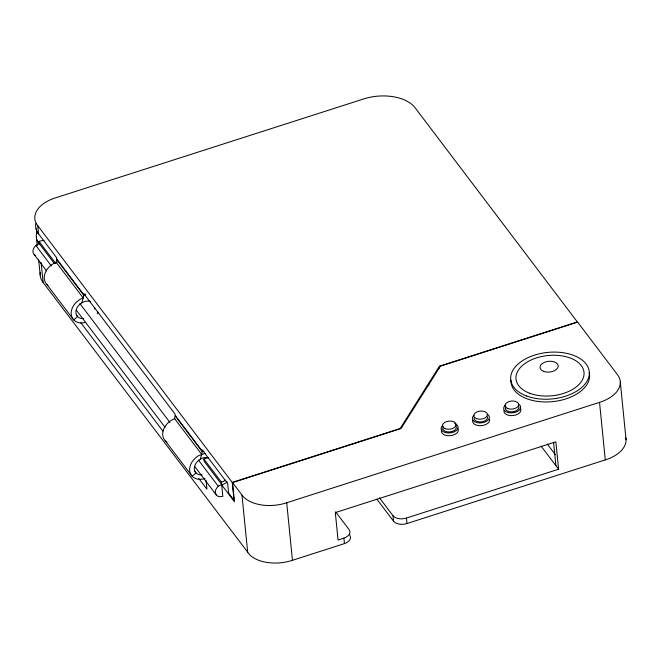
<?xml version="1.0" encoding="UTF-8"?>
<svg xmlns="http://www.w3.org/2000/svg" width="659" height="659" viewBox="0 0 659 659"><rect width="100%" height="100%" fill="white"/><g stroke="black" fill="none" stroke-linecap="round" stroke-linejoin="round"><path stroke-width="0.99" d="M35.808 223.632A33.593 19.885 -5.7 0 0 38.551 233.879L56.723 257.867L56.246 262.364L83.166 297.909L80.456 299.104A15.371 11.648 -37.1 0 0 71.403 315.546A15.371 11.648 -37.1 0 0 85.596 322.44M81.93 302.778L83.833 295.273L83.644 293.403L175.179 414.239L174.701 418.737L201.621 454.273M200.385 459.15L202.288 451.646L202.099 449.776L227.676 483.533L228.632 493.121L234.019 500.23L232.24 482.421L37.736 225.658A33.593 19.885 -5.7 0 1 55.554 197.848L365.251 98.438A39.573 23.427 -5.7 0 1 414.47 106.939L577.342 321.946L439.438 366.215L400.12 428.539L232.24 482.421M35.388 255.42A7.513 5.692 -37.1 0 1 35.866 245.477L39.227 243.566L54.252 263.402M203.903 459.051L221.399 482.149L222.824 496.4L219.299 496.697A7.513 5.692 -37.1 0 1 218.261 486.26L221.622 484.34L204.125 461.242L203.903 459.051L208.714 457.511M57.135 261.977L53.536 263.567A15.371 11.648 -37.1 0 0 47.95 285.396M174.701 418.737L171.991 419.931A15.371 11.648 -37.1 0 0 167.048 442.205M85.571 294.202L83.784 294.771L56.863 259.234M85.604 294.705L83.833 295.273L56.913 259.737M204.051 451.077L202.288 451.646L175.368 416.109M227.207 481.935A13.666 8.089 -5.7 0 1 221.671 484.892L234.464 501.771L232.545 482.594L401.084 428.498L440.401 366.173L577.646 322.119L617.359 374.543A33.593 19.885 -5.7 0 1 599.533 402.352L605.275 459.883L406.99 523.534A10.297 6.096 -5.7 0 1 393.571 521.211L376.89 499.201M232.545 482.594L241.968 495.033A33.593 19.885 -5.7 0 0 286.714 502.759L599.533 402.352M335.604 511.812L349.229 529.795A10.519 6.228 -5.7 0 1 343.883 538.139L338.051 540.009L335.316 512.611L555.858 441.818L558.593 469.216L406.446 518.056A10.297 6.096 -5.7 0 1 393.019 515.733L379.403 497.751M40.364 272.233A33.593 19.885 -5.7 0 0 43.115 282.472L249.687 554.837A33.593 19.885 -5.7 0 0 292.456 560.298L344.426 543.617A10.519 6.228 -5.7 0 0 350.184 535.998M205.27 453.318L198.911 455.476A15.371 11.648 -37.1 0 0 189.949 472.305A15.371 11.648 -37.1 0 0 204.974 478.541M36.286 228.426L36.764 233.22L38.757 233.237M547.349 444.108L555.372 454.694M541.088 446.118L558.593 469.216M175.319 415.607L202.239 451.143M44.211 240.378A13.666 8.089 -5.7 0 0 39.013 241.375L55.834 263.592M35.866 245.477L51.377 265.956M79.92 303.626L169.874 422.378M198.408 460.048L218.261 486.26M34.169 254.522L46.583 270.907M76.362 310.216L165.071 427.329M194.85 466.638L216.564 495.296M76.345 314.944L77.573 316.559L73.709 319.92L46.789 284.383M194.8 471.317L196.02 472.931L192.164 476.292L165.244 440.756M80.53 322.35L162.921 431.126M198.853 478.558L206.91 489.192L206.02 480.254M620.308 382.105L626.05 439.644M553.568 442.321L555.899 465.666M439.438 366.215L439.619 368.043M428.622 383.357L428.803 385.185M406.446 518.056L406.99 523.534M393.019 515.733L393.571 521.211M349.591 533.444L349.772 535.273M343.883 538.139L344.426 543.617M286.714 502.759L292.456 560.298M241.968 495.033L247.71 552.571M37.736 225.658L38.551 233.879M39.013 241.375L39.285 244.118A33.593 19.885 -5.7 0 1 37.332 231.202M41.13 262.587L43.115 282.472M36.336 236.548L37.242 245.634M38.65 259.77L40.166 274.91M625.852 437.881A33.593 19.885 -5.7 0 1 605.275 459.883M589.212 372.508A39.466 23.362 -5.7 0 1 552.53 401.652A39.466 23.362 -5.7 0 1 510.964 380.227M457.667 428.119A8.542 5.058 -5.7 0 1 449.965 435.698A8.542 5.058 -5.7 0 1 441.942 429.264M489.555 419.313A8.542 5.058 -5.7 0 1 481.243 425.656A8.542 5.058 -5.7 0 1 472.676 420.541M520.231 408.036A8.542 5.058 -5.7 0 1 513.641 415.491A8.542 5.058 -5.7 0 1 503.954 410.499M225.782 480.073A13.666 8.089 -5.7 0 1 221.399 482.149M455.83 425.879A6.829 4.045 -5.7 0 1 449.669 431.942A6.829 4.045 -5.7 0 1 443.243 426.793M487.594 416.826A6.829 4.045 -5.7 0 1 480.946 421.9A6.829 4.045 -5.7 0 1 474.093 417.814M518.394 405.796A6.829 4.045 -5.7 0 1 512.232 411.859A6.829 4.045 -5.7 0 1 505.815 406.718M454.669 423.498A8.542 5.058 -5.7 0 1 456.399 430.484A8.542 5.058 -5.7 0 1 444.487 432.288A8.542 5.058 -5.7 0 1 442.749 425.294M487.536 414.272A8.542 5.058 -5.7 0 1 486.696 421.167A8.542 5.058 -5.7 0 1 475.188 421.999A8.542 5.058 -5.7 0 1 474.035 415.252M518.822 404.231A8.542 5.058 -5.7 0 1 517.974 411.125A8.542 5.058 -5.7 0 1 506.474 411.957A8.542 5.058 -5.7 0 1 505.313 405.219M98.092 312.094A15.371 11.648 -37.1 0 1 97.203 313.766M36.764 233.22A33.593 19.885 -5.7 0 1 37.225 231.433M94.707 307.555A10.247 7.768 -37.1 0 1 94.566 309.063M83.652 318.561A10.247 7.768 -37.1 0 1 76.09 313.898A10.247 7.768 -37.1 0 1 79.887 304.227L82.07 302.687A10.247 7.768 -37.1 0 1 90.695 301.608M202.107 474.933A10.247 7.768 -37.1 0 1 194.545 470.271A10.247 7.768 -37.1 0 1 198.334 460.6L200.517 459.051A10.247 7.768 -37.1 0 1 207.725 457.585M526.492 395.968A39.466 23.362 -5.7 0 0 589.08 375.877A39.466 23.362 -5.7 0 0 534.457 355.135A39.466 23.362 -5.7 0 0 526.492 395.968M529.647 393.242A34.161 20.223 -5.7 0 0 583.833 375.844A34.161 20.223 -5.7 0 0 536.55 357.886A34.161 20.223 -5.7 0 0 529.647 393.242M543.683 371.371A9.111 5.396 -5.7 0 0 558.132 366.725A9.111 5.396 -5.7 0 0 545.52 361.939A9.111 5.396 -5.7 0 0 543.683 371.371M445.229 428.663A6.829 4.045 -5.7 0 0 456.069 425.187A6.829 4.045 -5.7 0 0 446.613 421.595A6.829 4.045 -5.7 0 0 445.229 428.663M476.515 418.622A6.829 4.045 -5.7 0 0 487.347 415.145A6.829 4.045 -5.7 0 0 477.89 411.554A6.829 4.045 -5.7 0 0 476.515 418.622M507.792 408.58A6.829 4.045 -5.7 0 0 518.633 405.104A6.829 4.045 -5.7 0 0 509.176 401.512A6.829 4.045 -5.7 0 0 507.792 408.58"/></g></svg>
